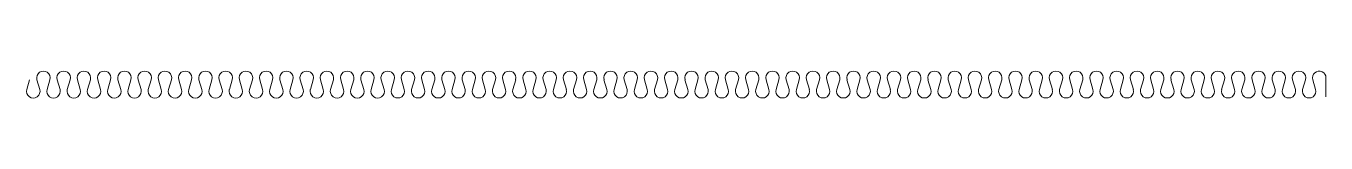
# Model space of a CAD drawing. Header units: inches. Extents: x -15 to 14.9, y -0.3 to 0.3.
import ezdxf

# ---------------------------------------------------------------- set-up
doc = ezdxf.new("R2010")
doc.units = ezdxf.units.IN
doc.header["$MEASUREMENT"] = 0
doc.layers.add('Laser', color=7, linetype='Continuous')

# ---------------------------------------------------------------- blocks, each defined once
blk = doc.blocks.new('CADabilityPath1')
at = {"layer": 'Laser', "color": 10, "linetype": 'Continuous', "lineweight": 9}
for p, q in [((-14.942, 0.112), (-15.008, -0.112)), ((-14.709, -0.112), (-14.775, 0.112)), ((-14.476, 0.112), (-14.541, -0.112)), ((-14.243, -0.112), (-14.308, 0.112)), ((-14.01, 0.112), (-14.075, -0.112)), ((-13.776, -0.112), (-13.842, 0.112)), ((-13.543, 0.112), (-13.608, -0.112)), ((-13.31, -0.112), (-13.375, 0.112)), ((-13.077, 0.112), (-13.142, -0.112)), ((-12.843, -0.112), (-12.909, 0.112)), ((-12.61, 0.112), (-12.675, -0.112)), ((-12.377, -0.112), (-12.442, 0.112)), ((-12.144, 0.112), (-12.209, -0.112)), ((-11.91, -0.112), (-11.976, 0.112)), ((-11.677, 0.112), (-11.742, -0.112)), ((-11.444, -0.112), (-11.509, 0.112)), ((-11.211, 0.112), (-11.276, -0.112)), ((-10.977, -0.112), (-11.043, 0.112)), ((-10.744, 0.112), (-10.809, -0.112)), ((-10.511, -0.112), (-10.576, 0.112)), ((-10.278, 0.112), (-10.343, -0.112)), ((-10.044, -0.112), (-10.11, 0.112)), ((-9.811, 0.112), (-9.877, -0.112)), ((-9.578, -0.112), (-9.643, 0.112)), ((-9.345, 0.112), (-9.41, -0.112)), ((-9.112, -0.112), (-9.177, 0.112)), ((-8.878, 0.112), (-8.944, -0.112)), ((-8.645, -0.112), (-8.71, 0.112)), ((-8.412, 0.112), (-8.477, -0.112)), ((-8.179, -0.112), (-8.244, 0.112)), ((-7.945, 0.112), (-8.011, -0.112)), ((-7.712, -0.112), (-7.777, 0.112)), ((-7.479, 0.112), (-7.544, -0.112)), ((-7.246, -0.112), (-7.311, 0.112)), ((-7.012, 0.112), (-7.078, -0.112)), ((-6.779, -0.112), (-6.844, 0.112)), ((-6.546, 0.112), (-6.611, -0.112)), ((-6.313, -0.112), (-6.378, 0.112)), ((-6.079, 0.112), (-6.145, -0.112)), ((-5.846, -0.112), (-5.912, 0.112)), ((-5.613, 0.112), (-5.678, -0.112)), ((-5.38, -0.112), (-5.445, 0.112)), ((-5.147, 0.112), (-5.212, -0.112)), ((-4.913, -0.112), (-4.979, 0.112)), ((-4.68, 0.112), (-4.745, -0.112)), ((-4.447, -0.112), (-4.512, 0.112)), ((-4.214, 0.112), (-4.279, -0.112)), ((-3.981, -0.112), (-4.046, 0.112)), ((-3.747, 0.112), (-3.813, -0.112)), ((-3.514, -0.112), (-3.579, 0.112)), ((-3.281, 0.112), (-3.346, -0.112)), ((-3.048, -0.112), (-3.113, 0.112)), ((-2.814, 0.112), (-2.88, -0.112)), ((-2.581, -0.112), (-2.647, 0.112)), ((-2.348, 0.112), (-2.413, -0.112)), ((-2.115, -0.112), (-2.18, 0.112)), ((-1.882, 0.112), (-1.947, -0.112)), ((-1.648, -0.112), (-1.714, 0.112)), ((-1.415, 0.112), (-1.48, -0.112)), ((-1.182, -0.112), (-1.247, 0.112)), ((-0.949, 0.112), (-1.014, -0.112)), ((-0.716, -0.112), (-0.781, 0.112)), ((-0.482, 0.112), (-0.548, -0.112)), ((-0.249, -0.112), (-0.314, 0.112)), ((-0.016, 0.112), (-0.081, -0.112)), ((0.217, -0.112), (0.152, 0.112)), ((0.451, 0.112), (0.385, -0.112)), ((0.684, -0.112), (0.618, 0.112)), ((0.917, 0.112), (0.852, -0.112)), ((1.15, -0.112), (1.085, 0.112)), ((1.383, 0.112), (1.318, -0.112)), ((1.617, -0.112), (1.551, 0.112)), ((1.85, 0.112), (1.785, -0.112)), ((2.083, -0.112), (2.018, 0.112)), ((2.316, 0.112), (2.251, -0.112)), ((2.549, -0.112), (2.484, 0.112)), ((2.783, 0.112), (2.717, -0.112)), ((3.016, -0.112), (2.951, 0.112)), ((3.249, 0.112), (3.184, -0.112)), ((3.482, -0.112), (3.417, 0.112)), ((3.716, 0.112), (3.65, -0.112)), ((3.949, -0.112), (3.883, 0.112)), ((4.182, 0.112), (4.117, -0.112)), ((4.415, -0.112), (4.35, 0.112)), ((4.648, 0.112), (4.583, -0.112)), ((4.882, -0.112), (4.816, 0.112)), ((5.115, 0.112), (5.05, -0.112)), ((5.348, -0.112), (5.283, 0.112)), ((5.581, 0.112), (5.516, -0.112)), ((5.814, -0.112), (5.749, 0.112)), ((6.048, 0.112), (5.982, -0.112)), ((6.281, -0.112), (6.216, 0.112)), ((6.514, 0.112), (6.449, -0.112)), ((6.747, -0.112), (6.682, 0.112)), ((6.981, 0.112), (6.915, -0.112)), ((7.214, -0.112), (7.148, 0.112)), ((7.447, 0.112), (7.382, -0.112)), ((7.68, -0.112), (7.615, 0.112)), ((7.913, 0.112), (7.848, -0.112)), ((8.147, -0.112), (8.081, 0.112)), ((8.38, 0.112), (8.315, -0.112)), ((8.613, -0.112), (8.548, 0.112)), ((8.846, 0.112), (8.781, -0.112)), ((9.079, -0.112), (9.014, 0.112)), ((9.313, 0.112), (9.247, -0.112)), ((9.546, -0.112), (9.481, 0.112)), ((9.779, 0.112), (9.714, -0.112)), ((10.012, -0.112), (9.947, 0.112)), ((10.246, 0.112), (10.18, -0.112)), ((10.479, -0.112), (10.413, 0.112)), ((10.712, 0.112), (10.647, -0.112)), ((10.945, -0.112), (10.88, 0.112)), ((11.178, 0.112), (11.113, -0.112)), ((11.412, -0.112), (11.346, 0.112)), ((11.645, 0.112), (11.58, -0.112)), ((11.878, -0.112), (11.813, 0.112)), ((12.111, 0.112), (12.046, -0.112)), ((12.344, -0.112), (12.279, 0.112)), ((12.578, 0.112), (12.512, -0.112)), ((12.811, -0.112), (12.746, 0.112)), ((13.044, 0.112), (12.979, -0.112)), ((13.277, -0.112), (13.212, 0.112)), ((13.511, 0.112), (13.445, -0.112)), ((13.744, -0.112), (13.678, 0.112)), ((13.977, 0.112), (13.912, -0.112)), ((14.21, -0.112), (14.145, 0.112)), ((14.443, 0.112), (14.378, -0.112)), ((14.677, -0.112), (14.611, 0.112)), ((14.916, 0.155), (14.915, -0.28))]:
    blk.add_line(p, q, dxfattribs=at)
at = {"layer": 'Laser', "color": 10, "linetype": 'Continuous', "lineweight": 9, "extrusion": (0, 0, -1)}
for centre, end in [((14.625, 0.155), 196.2602), ((14.159, 0.155), 196.2602), ((13.692, 0.155), 196.2602), ((13.226, 0.155), 196.2602), ((12.759, 0.155), 196.2602), ((12.293, 0.155), 196.2602), ((11.826, 0.155), 196.2602), ((11.36, 0.155), 196.2602), ((10.893, 0.155), 196.2602), ((10.427, 0.155), 196.2602), ((9.96, 0.155), 196.2602), ((9.494, 0.155), 196.2602), ((9.028, 0.155), 196.2602), ((8.561, 0.155), 196.2602), ((8.095, 0.155), 196.2602), ((7.628, 0.155), 196.2602), ((7.162, 0.155), 196.2602), ((6.695, 0.155), 196.2602), ((6.229, 0.155), 196.2602), ((5.762, 0.155), 196.2602), ((5.296, 0.155), 196.2602), ((4.829, 0.155), 196.2602), ((4.363, 0.155), 196.2602), ((3.897, 0.155), 196.2602), ((3.43, 0.155), 196.2602), ((2.964, 0.155), 196.2602), ((2.497, 0.155), 196.2602), ((2.031, 0.155), 196.2602), ((1.564, 0.155), 196.2602), ((1.098, 0.155), 196.2602), ((0.632, 0.155), 196.2602), ((0.165, 0.155), 196.2602), ((-0.301, 0.155), 196.2602), ((-0.768, 0.155), 196.2602), ((-1.234, 0.155), 196.2602), ((-1.701, 0.155), 196.2602), ((-2.167, 0.155), 196.2602), ((-2.633, 0.155), 196.2602), ((-3.1, 0.155), 196.2602), ((-3.566, 0.155), 196.2602), ((-4.033, 0.155), 196.2602), ((-4.499, 0.155), 196.2602), ((-4.966, 0.155), 196.2602), ((-5.432, 0.155), 196.2602), ((-5.898, 0.155), 196.2602), ((-6.365, 0.155), 196.2602), ((-6.831, 0.155), 196.2602), ((-7.298, 0.155), 196.2602), ((-7.764, 0.155), 196.2602), ((-8.231, 0.155), 196.2602), ((-8.697, 0.155), 196.2602), ((-9.163, 0.155), 196.2602), ((-9.63, 0.155), 196.2602), ((-10.096, 0.155), 196.2602), ((-10.563, 0.155), 196.2602), ((-11.029, 0.155), 196.2602), ((-11.496, 0.155), 196.2602), ((-11.962, 0.155), 196.2602), ((-12.428, 0.155), 196.2602), ((-12.895, 0.155), 196.2602), ((-13.361, 0.155), 196.2602), ((-13.828, 0.155), 196.2602), ((-14.294, 0.155), 196.2602), ((-14.761, 0.155), 180.0847)]:
    blk.add_arc(centre, 0.155, 343.7398, end, dxfattribs=at)
at = {"layer": 'Laser', "color": 10, "linetype": 'Continuous', "lineweight": 9}
for centre, radius in [((-14.859, -0.155), 0.156), ((-14.392, -0.155), 0.156), ((-13.926, -0.155), 0.156), ((-13.459, -0.155), 0.156), ((-12.993, -0.155), 0.156), ((-12.526, -0.155), 0.156), ((-12.06, -0.155), 0.156), ((-11.593, -0.155), 0.156), ((-11.127, -0.155), 0.156), ((-10.66, -0.155), 0.156), ((-10.194, -0.155), 0.156), ((-9.727, -0.155), 0.156), ((-9.261, -0.155), 0.156), ((-8.794, -0.155), 0.156), ((-8.328, -0.155), 0.156), ((-7.861, -0.155), 0.156), ((-7.395, -0.155), 0.156), ((-6.928, -0.155), 0.156), ((-6.462, -0.155), 0.155), ((-5.996, -0.155), 0.155), ((-5.529, -0.155), 0.155), ((-5.063, -0.155), 0.155), ((-4.596, -0.155), 0.155), ((-4.13, -0.155), 0.155), ((-3.663, -0.155), 0.155), ((-3.197, -0.155), 0.155), ((-2.731, -0.155), 0.155), ((-2.264, -0.155), 0.155), ((-1.798, -0.155), 0.155), ((-1.331, -0.155), 0.155), ((-0.865, -0.155), 0.155), ((-0.398, -0.155), 0.155), ((0.068, -0.155), 0.155), ((0.534, -0.155), 0.155), ((1.001, -0.155), 0.155), ((1.467, -0.155), 0.155), ((1.934, -0.155), 0.155), ((2.4, -0.155), 0.155), ((2.867, -0.155), 0.155), ((3.333, -0.155), 0.155), ((3.799, -0.155), 0.155), ((4.266, -0.155), 0.155), ((4.732, -0.155), 0.155), ((5.199, -0.155), 0.155), ((5.665, -0.155), 0.155), ((6.132, -0.155), 0.155), ((6.598, -0.155), 0.155), ((7.064, -0.155), 0.155), ((7.531, -0.155), 0.155), ((7.997, -0.155), 0.155), ((8.464, -0.155), 0.155), ((8.93, -0.155), 0.155), ((9.397, -0.155), 0.155), ((9.863, -0.155), 0.155), ((10.329, -0.155), 0.155), ((10.796, -0.155), 0.155), ((11.262, -0.155), 0.155), ((11.729, -0.155), 0.155), ((12.195, -0.155), 0.155), ((12.662, -0.155), 0.155), ((13.128, -0.155), 0.155), ((13.594, -0.155), 0.155), ((14.061, -0.155), 0.155), ((14.527, -0.155), 0.155)]:
    blk.add_arc(centre, radius, 163.7398, 16.2602, dxfattribs=at)

msp = doc.modelspace()

# ---------------------------------------------------------------- block references
at = {"layer": 'Laser', "color": 10, "linetype": 'Continuous', "lineweight": 9}
msp.add_blockref('CADabilityPath1', (0, 0), dxfattribs=at)

doc.saveas('drawing.dxf')
